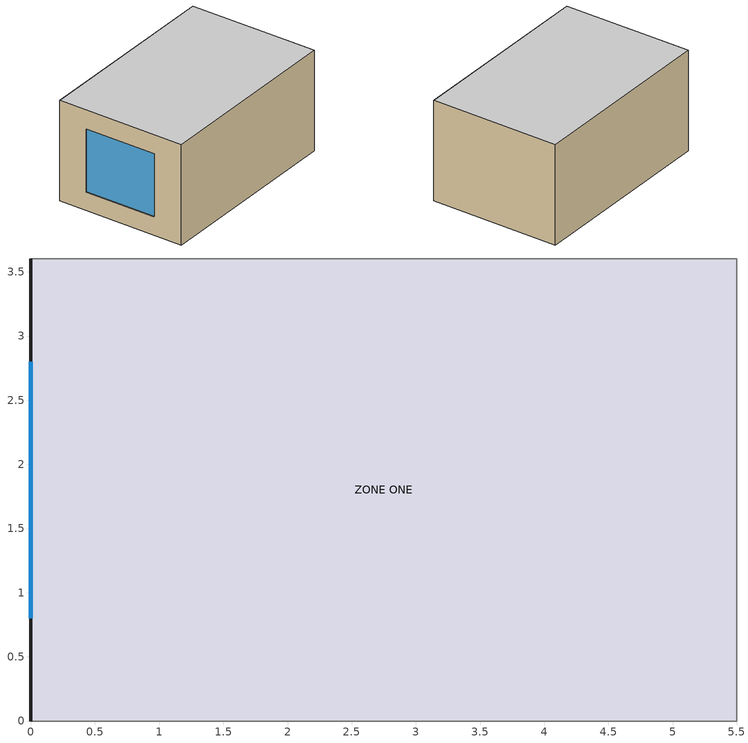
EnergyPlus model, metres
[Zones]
ZONE ONE
 floor adiabatic (CONST 4-Floor): 0,0 0,3.6 5.5,3.6 5.5,0 z0
 wall outside (CONST 1): 0,3.6 0,0 z0:2.8
 wall adiabatic (CONST 2): 0,0 5.5,0 5.5,3.6 0,3.6 z0:2.8
 window (Single Pane Window): 0,2.8 0,0.8 z0.53:2.27
 ceiling adiabatic (CONST 4-Ceiling): 0,3.6 0,0 5.5,0 5.5,3.6 z2.8
shading: -0.02,2.8 -0.02,0.8 z0.53:2.27
[Site:Location]
UNKNOWN: Latitude {deg}=40; Longitude {deg}=0; Time Zone {hr}=0; Elevation {m}=0
[SizingPeriod:DesignDay]
LONDON/GATWICK Modified Ann Clg .4% Condns DB=>MWB: Month=6; Day of Month=15; Day Type=SummerDesignDay; Maximum Dry-Bulb Temperature {C}=34; Daily Dry-Bulb Temperature Range {deltaC}=12; Dry-Bulb Temperature Range Modifier Type=DifferenceSchedule; Dry-Bulb Temperature Range Modifier Day Schedule=Outdoor Temp Deltas; Humidity Condition Type=Wetbulb; Wetbulb or DewPoint at Maximum Dry-Bulb {C}=18.6; Barometric Pressure {Pa}=100582; Wind Speed {m/s}=1; Wind Direction {deg}=0; Rain Indicator=No; Snow Indicator=No; Daylight Saving Time Indicator=No; Solar Model Indicator=Schedule; Beam Solar Day Schedule=Solar Data; Diffuse Solar Day Schedule=Diffuse Data
[Site:HeightVariation]
Wind Speed Profile Exponent=0; Wind Speed Profile Boundary Layer Thickness {m}=370; Air Temperature Gradient Coefficient {K/m}=0
[Site:GroundTemperature:BuildingSurface]
28, 28, 28, 28, 28, 28, 28, 28, 28, 28, 28, 28
[Site:GroundReflectance]
0.2, 0.2, 0.2, 0.2, 0.2, 0.2, 0.2, 0.2, 0.2, 0.2, 0.2, 0.2
[Building]
Test A-1b: North Axis {deg}=0; Terrain=Country; Loads Convergence Tolerance Value=0.04; Temperature Convergence Tolerance Value {deltaC}=0.4; Solar Distribution=FullInteriorAndExterior; Minimum Number of Warmup Days=6
[Material] Roughness=Smooth; Thermal Absorptance=0.000001; Visible Absorptance=0.000001
Name | Thickness {m} | Conductivity {W/m-K} | Density {kg/m3} | Specific Heat {J/kg-K} | Solar Absorptance
Type 1-OuterLayer | 0.115 | 0.99 | 1800 | 850 | 0.6
Type 1-InsulatingLayer | 0.06 | 0.04 | 30 | 850 | 0.6
Type 1-Masonry | 0.175 | 0.79 | 1600 | 850 | 0.6
Type 1-InternalPlaster | 0.015 | 0.7 | 1400 | 850 | 1
Type 2-GypsumPlaster | 0.012 | 0.21 | 900 | 850 | 1
Type 2-InsulatingLayer | 0.1 | 0.04 | 30 | 850 | 0.6
Type 4-PlasticCovering-Interior | 0.004 | 0.23 | 1500 | 1500 | 1
Type 4-PlasticCovering-Exterior | 0.004 | 0.23 | 1500 | 1500 | 0.6
Type 4-CementFloor | 0.06 | 1.4 | 2000 | 850 | 0.6
Type 4-InsulatingLayer | 0.04 | 0.04 | 50 | 850 | 0.6
Type 4-Concrete | 0.18 | 2.1 | 2400 | 850 | 0.6
Type 4-InsulatingLayer2 | 0.1 | 0.04 | 50 | 850 | 0.6
Type 4-AcousticBoard-Interior | 0.02 | 0.06 | 400 | 840 | 1
Type 4-AcousticBoard-Exterior | 0.02 | 0.06 | 400 | 840 | 0.6
[Construction]
CONST 1: Type 1-OuterLayer, Type 1-InsulatingLayer, Type 1-Masonry, Type 1-InternalPlaster
CONST 2: Type 2-GypsumPlaster, Type 2-InsulatingLayer, Type 2-GypsumPlaster
CONST 4-Ceiling: Type 4-PlasticCovering-Exterior, Type 4-CementFloor, Type 4-InsulatingLayer, Type 4-Concrete, Type 4-InsulatingLayer2, Type 4-AcousticBoard-Interior
CONST 4-Floor: Type 4-AcousticBoard-Exterior, Type 4-InsulatingLayer2, Type 4-Concrete, Type 4-InsulatingLayer, Type 4-CementFloor, Type 4-PlasticCovering-Interior
Single Pane Window: Glass Type 1
[WindowMaterial:Glazing]
Glass Type 1: Optical Data Type=SpectralAverage; Thickness {m}=0.003175; Solar Transmittance at Normal Incidence=0.84; Front Side Solar Reflectance at Normal Incidence=0.08; Back Side Solar Reflectance at Normal Incidence=0.08; Visible Transmittance at Normal Incidence=0.84; Front Side Visible Reflectance at Normal Incidence=0.08; Back Side Visible Reflectance at Normal Incidence=0.08; Infrared Transmittance at Normal Incidence=0; Front Side Infrared Hemispherical Emissivity=0.000001; Back Side Infrared Hemispherical Emissivity=0.000001; Conductivity {W/m-K}=100
[Zone]
ZONE ONE: Type=1; Multiplier=1; Ceiling Height {m}=2.8; Volume {m3}=55.44
[OtherEquipment]
ZONE ONE OthEq 1: Zone or ZoneList=ZONE ONE; Schedule=Sch 1; Design Level Calculation Method=EquipmentLevel; Design Level {W}=297; Fraction Latent=0; Fraction Radiant=0.5; Fraction Lost=0
[ZoneInfiltration:DesignFlowRate]
ZONE ONE Infil 1: Zone or ZoneList=ZONE ONE; Schedule=Sch 2; Design Flow Rate Calculation Method=Flow/Zone; Design Flow Rate {m3/s}=0.0154; Constant Term Coefficient=1; Temperature Term Coefficient=0; Velocity Term Coefficient=0; Velocity Squared Term Coefficient=0
[Schedule:Day:List]
Outdoor Temp Deltas: No, 15, 9.95, 10.1, 10.25, 10.4, 10.55, 10.7, 10.85, 11, 11.125, 11.25, 11.375, 11.5, 11.6, 11.7, 11.8, 11.9, 11.925, 11.95, 11.975, 12, 11.95, 11.9, 11.85, 11.8, 11.65, 11.5, 11.35, 11.2, 10.925, 10.65, 10.375, 10.1, 9.625, 9.15, 8.675, 8.2, 7.825, 7.45, 7.075, 6.7, 6.2, 5.7, 5.2, 4.7, 4.225, 3.75, 3.275, 2.8, 2.425, 2.05, 1.675, 1.3, 1.075, 0.85, 0.625, 0.4, 0.3, 0.2, 0.1, 0, 0.1, 0.2, 0.3, 0.4, 0.6, 0.8, 1, 1.2, 1.525, 1.85, 2.175, 2.5, 2.9, 3.3, 3.7, 4.1, 4.475, 4.85, 5.225, 5.6, 5.95, 6.3, 6.65, 7, 7.3, 7.6, 7.9, 8.2, 8.425, 8.65, 8.875, 9.1, 9.275, 9.45, 9.625, 9.8
Solar Data: No, 15, 0, 0, 0, 0, 0, 0, 0, 0, 0, 0, 0, 0, 0, 0, 0, 0, 3.48081, 6.96162, 10.4424, 13.9232, 114.799, 215.675, 316.551, 417.427, 472.452, 527.476, 582.501, 637.526, 664.679, 691.833, 718.987, 746.14, 761.191, 776.242, 791.293, 806.344, 814.685, 823.026, 831.367, 839.708, 844.244, 848.78, 853.316, 857.852, 859.261, 860.671, 862.08, 863.489, 862.062, 860.634, 859.207, 857.78, 853.225, 848.671, 844.116, 839.561, 831.199, 822.838, 814.476, 806.115, 791.04, 775.966, 760.892, 745.817, 718.637, 691.458, 664.278, 637.098, 582.056, 527.014, 471.972, 416.93, 316.164, 215.398, 114.632, 13.8667, 10.4, 6.93336, 3.46668, 0, 0, 0, 0, 0, 0, 0, 0, 0, 0, 0, 0, 0, 0, 0, 0, 0
Diffuse Data: No, 15, 0, 0, 0, 0, 0, 0, 0, 0, 0, 0, 0, 0, 0, 0, 0, 0, 0.75, 1.5, 2.25, 3, 17.75, 32.5, 47.25, 62, 69.25, 76.5, 83.75, 91, 94.5, 98, 101.5, 105, 106.75, 108.5, 110.25, 112, 113.25, 114.5, 115.75, 117, 117.5, 118, 118.5, 119, 119.25, 119.5, 119.75, 120, 119.75, 119.5, 119.25, 119, 118.5, 118, 117.5, 117, 115.75, 114.5, 113.25, 112, 110.25, 108.5, 106.75, 105, 101.5, 98, 94.5, 91, 83.75, 76.5, 69.25, 62, 47.25, 32.5, 17.75, 3, 2.25, 1.5, 0.75, 0, 0, 0, 0, 0, 0, 0, 0, 0, 0, 0, 0, 0, 0, 0, 0, 0
[Schedule:Day:Hourly]
Day Sch 1: 0, 0, 0, 0, 0, 0, 0, 0.0666667, 0.0666667, 0.0666667, 0.0666667, 0.666667, 0.666667, 0.666667, 0.666667, 0.0666667, 0.0666667, 0.0666667, 1, 1, 1, 1, 0.666667, 0
Day Sch 2: 10, 10, 10, 10, 10, 10, 0.5, 0.5, 0.5, 0.5, 0.5, 0.5, 0.5, 0.5, 0.5, 0.5, 0.5, 0.5, 10, 10, 10, 10, 10, 10
[Schedule:Week:Daily]
Week Sch 1: Day Sch 1, Day Sch 1, Day Sch 1, Day Sch 1, Day Sch 1, Day Sch 1, Day Sch 1, Day Sch 1, Day Sch 1, Day Sch 1, Day Sch 1, Day Sch 1
Week Sch 2: Day Sch 2, Day Sch 2, Day Sch 2, Day Sch 2, Day Sch 2, Day Sch 2, Day Sch 2, Day Sch 2, Day Sch 2, Day Sch 2, Day Sch 2, Day Sch 2
[Schedule:Year]
Sch 1: Week Sch 1, 1, 1, 12, 31
Sch 2: Week Sch 2, 1, 1, 12, 31
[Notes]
European Standard CEN 13791 Test A-1b.idf
Basic file description: Whole Building test.
Author:   R. H. Henninger,  GARD Analytics, Inc.
Date:     January 9, 2007
Building: Geometry A with west oriented single pane window with external shade.
Internal: Variable 15 W/m2, 50% radiant, 50% convective.
Ventilation:  Option b - variable from 0.5 to 10 ach
System:   None.
Plant:    None.
